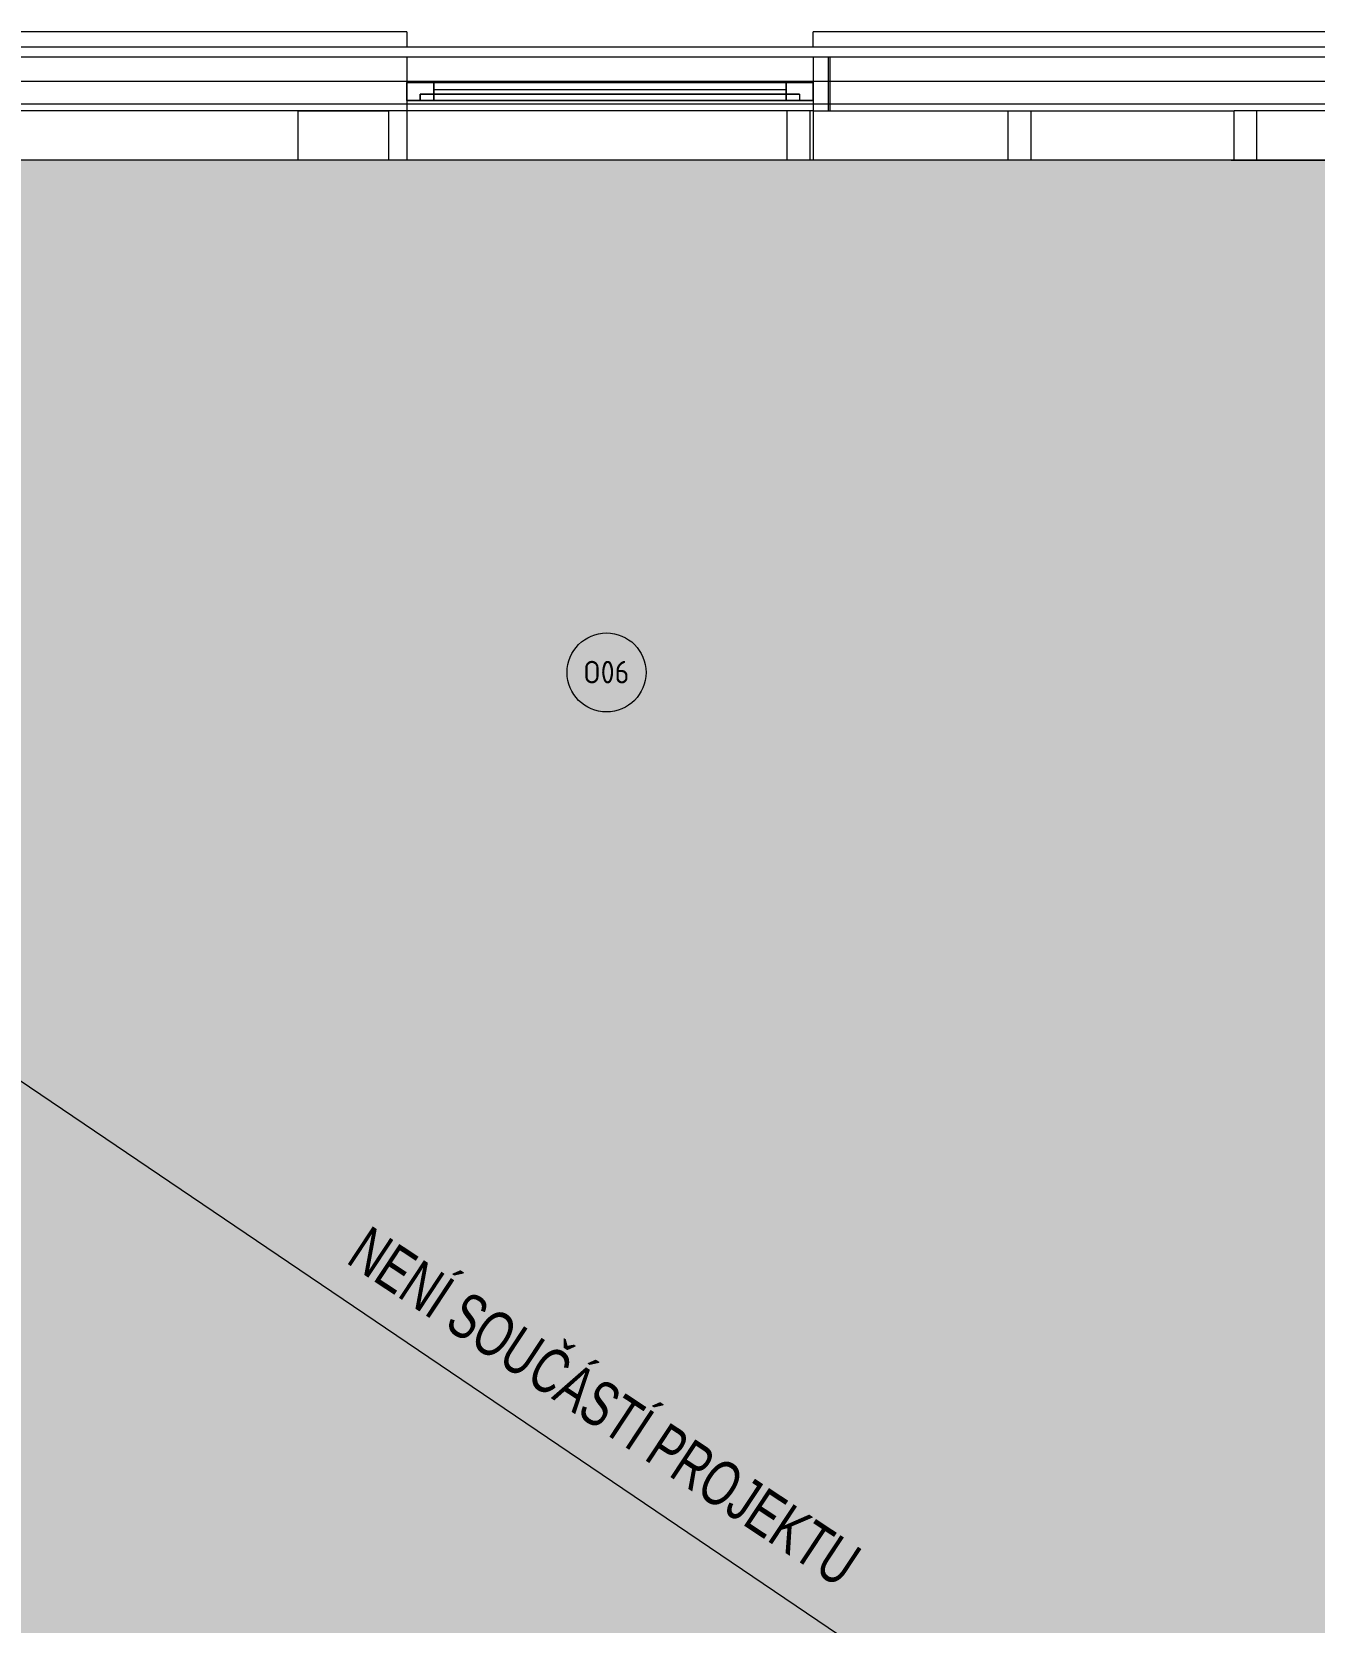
# Model space of a CAD drawing. Header units: millimetres. Extents: x -2665 to 226309, y -45352 to 20466.
# Drawn here: x 17442 to 23122, y 1864 to 8910 of the extents above; entities that cross this region are included whole.
import ezdxf

# ---------------------------------------------------------------- set-up
doc = ezdxf.new("R2010")
doc.units = ezdxf.units.MM
for name, color, linetype, lineweight in [('A-DETL-GENF', 92, 'Continuous', 13), ('A-DETL-THIN', 151, 'Continuous', 13), ('A-FLOR', 192, 'Continuous', 13), ('A-FLOR-HRAL-IDEN', 2, 'Continuous', 9), ('A-GLAZ-CURT', 52, 'Continuous', 13), ('A-GLAZ-CWMG', 51, 'Continuous', 13), ('A-ROOF', 132, 'Continuous', 13), ('A-ROOF-OTLN', 132, 'Continuous', 13), ('A-WALL', 113, 'Continuous', 13), ('G-ANNO-TEXT', 231, 'Continuous', 9), ('S-COLS', 52, 'Continuous', 13)]:
    doc.layers.add(name, color=color, linetype=linetype, lineweight=lineweight)
doc.styles.add('Arial_2', font='arial.ttf', dxfattribs={"width": 0.7, "height": 200})
doc.styles.add('ISOCPEUR', font='isocpeur.ttf', dxfattribs={"width": 0.9, "height": 100})

# ---------------------------------------------------------------- blocks, each defined once
blk = doc.blocks.new('DPS_panel_plný - DPS_panel_plný-1380643-STŘECHA NÁVRH A')
at = {"layer": 'A-GLAZ-CURT', "color": 10}
for p, q in [((-840, 28), (-780, 28)), ((-780, 28), (-840, 28)), ((-840, 0), (-840, 28)), ((-840, 28), (-840, 0)), ((-840, 0), (-780, 0)), ((-780, 0), (-840, 0)), ((-780, 28), (780, 28)), ((780, 28), (-780, 28)), ((-780, 0), (780, 0)), ((780, 0), (-780, 0)), ((780, 28), (840, 28)), ((840, 28), (780, 28)), ((780, 0), (840, 0)), ((840, 0), (780, 0)), ((840, 28), (840, 0)), ((840, 28), (840, 0))]:
    blk.add_line(p, q, dxfattribs=at)
blk = doc.blocks.new('Rectangular Mullion - Rectangular Mullion-Loc wall 49 Bottom 120mm 02-1380640-STŘECHA NÁVRH A')
at = {"layer": 'A-GLAZ-CWMG', "color": 254}
for p, q in [((19222.7, 8605.3), (19222.7, 8685.3)), ((19222.7, 8685.3), (20782.7, 8685.3)), ((19222.7, 8685.3), (20782.7, 8685.3)), ((20782.7, 8685.3), (20782.7, 8605.3)), ((20782.7, 8605.3), (19222.7, 8605.3)), ((19222.7, 8605.3), (20782.7, 8605.3))]:
    blk.add_line(p, q, dxfattribs=at)
at = {"layer": 'A-GLAZ-CWMG', "color": 10}
for p, q in [((19222.7, 8685.3), (19222.7, 8605.3)), ((20782.7, 8605.3), (20782.7, 8685.3))]:
    blk.add_line(p, q, dxfattribs=at)
blk = doc.blocks.new('Rectangular Mullion - Rectangular Mullion-Loc wall 49 Bottom 120mm 02-1380641-STŘECHA NÁVRH A')
at = {"layer": 'A-GLAZ-CWMG', "color": 10}
for p, q in [((19222.7, 8634.3), (19222.7, 8685.3)), ((19222.7, 8685.3), (19222.7, 8634.3)), ((20782.7, 8685.3), (19222.7, 8685.3)), ((20782.7, 8685.3), (19222.7, 8685.3)), ((20782.7, 8634.3), (20782.7, 8685.3)), ((20782.7, 8685.3), (20782.7, 8634.3)), ((19222.7, 8606.3), (19222.7, 8634.3)), ((19222.7, 8634.3), (19222.7, 8606.3)), ((19222.7, 8605.3), (19222.7, 8606.3)), ((19222.7, 8606.3), (19222.7, 8605.3)), ((19222.7, 8605.3), (20782.7, 8605.3)), ((20782.7, 8605.3), (19222.7, 8605.3)), ((20782.7, 8606.3), (20782.7, 8634.3)), ((20782.7, 8634.3), (20782.7, 8606.3)), ((20782.7, 8605.3), (20782.7, 8606.3)), ((20782.7, 8606.3), (20782.7, 8605.3))]:
    blk.add_line(p, q, dxfattribs=at)
blk = doc.blocks.new('Rectangular Mullion - Rectangular Mullion-Loc wall 49 Bottom 120mm 02-1380644-STŘECHA NÁVRH A')
at = {"layer": 'A-GLAZ-CWMG', "color": 10}
for p, q in [((-120, 1), (-120, 0)), ((0, -79), (0, 1)), ((-120, 0), (-120, -28)), ((-120, -28), (-120, -79))]:
    blk.add_line(p, q, dxfattribs=at)
at = {"layer": 'A-GLAZ-CWMG', "color": 254}
for p, q in [((0, 1), (-120, 1)), ((-120, -79), (0, -79))]:
    blk.add_line(p, q, dxfattribs=at)
blk = doc.blocks.new('Rectangular Mullion - Rectangular Mullion-Loc wall 49 Bottom 120mm 02-1380645-STŘECHA NÁVRH A')
at = {"layer": 'A-GLAZ-CWMG', "color": 254}
for p, q in [((0, 1), (-120, 1)), ((-120, 1), (-120, -79)), ((0, -79), (0, 1)), ((-120, -79), (0, -79))]:
    blk.add_line(p, q, dxfattribs=at)
blk = doc.blocks.new('ST_panel_sklo - ST_panel_sklo-1381602-STŘECHA NÁVRH A')
at = {"layer": 'A-GLAZ-CURT', "color": 10}
for p, q in [((-840, 28), (-780, 28)), ((-780, 28), (-840, 28)), ((-840, 0), (-840, 28)), ((-840, 28), (-840, 0)), ((-840, 0), (-780, 0)), ((-780, 0), (-840, 0)), ((-780, 28), (780, 28)), ((780, 28), (-780, 28)), ((-780, 0), (780, 0)), ((780, 0), (-780, 0)), ((780, 28), (840, 28)), ((840, 28), (780, 28)), ((780, 0), (840, 0)), ((840, 0), (780, 0)), ((840, 28), (840, 0)), ((840, 28), (840, 0))]:
    blk.add_line(p, q, dxfattribs=at)
blk = doc.blocks.new('Rectangular Mullion - Rectangular Mullion-Loc wall 49 Bottom 120mm-1380642-STŘECHA NÁVRH A')
at = {"layer": 'A-GLAZ-CWMG', "color": 10}
for p, q in [((19222.7, 8655.3), (19222.7, 8685.3)), ((19222.7, 8685.3), (19222.7, 8655.3)), ((19222.7, 8685.3), (20782.7, 8685.3)), ((19222.7, 8685.3), (20782.7, 8685.3)), ((20782.7, 8655.3), (20782.7, 8685.3)), ((20782.7, 8685.3), (20782.7, 8655.3)), ((19222.7, 8634.3), (19222.7, 8655.3)), ((19222.7, 8655.3), (19222.7, 8634.3)), ((19222.7, 8655.3), (20782.7, 8655.3)), ((19222.7, 8655.3), (20782.7, 8655.3)), ((19222.7, 8655.3), (20782.7, 8655.3)), ((19222.7, 8655.3), (20782.7, 8655.3)), ((19222.7, 8606.3), (19222.7, 8634.3)), ((19222.7, 8634.3), (19222.7, 8606.3)), ((19222.7, 8605.3), (19222.7, 8606.3)), ((19222.7, 8606.3), (19222.7, 8605.3)), ((20782.7, 8605.3), (19222.7, 8605.3)), ((19222.7, 8605.3), (20782.7, 8605.3)), ((20782.7, 8634.3), (20782.7, 8655.3)), ((20782.7, 8655.3), (20782.7, 8634.3)), ((20782.7, 8606.3), (20782.7, 8634.3)), ((20782.7, 8634.3), (20782.7, 8606.3)), ((20782.7, 8605.3), (20782.7, 8606.3)), ((20782.7, 8606.3), (20782.7, 8605.3))]:
    blk.add_line(p, q, dxfattribs=at)
blk = doc.blocks.new('ST_panel_sklo - ST_panel_sklo-1381603-STŘECHA NÁVRH A')
at = {"layer": 'A-GLAZ-CURT', "color": 254}
for p, q in [((-840, 28), (840, 28)), ((-840, 0), (-840, 28)), ((840, 0), (-840, 0)), ((840, 28), (840, 0))]:
    blk.add_line(p, q, dxfattribs=at)
at = {"layer": 'A-GLAZ-CURT', "color": 10}
for p, q in [((840, 28), (-840, 28)), ((-840, 28), (-840, 0)), ((-840, 0), (840, 0)), ((840, 28), (840, 0))]:
    blk.add_line(p, q, dxfattribs=at)
blk = doc.blocks.new('Rectangular Mullion - Rectangular Mullion-Loc wall 49 Bottom 120mm 02-1380650-STŘECHA NÁVRH A')
at = {"layer": 'A-GLAZ-CWMG', "color": 254}
for p, q in [((-120, 1), (0, 1)), ((-120, -79), (-120, 1)), ((0, 1), (0, -79)), ((0, -79), (-120, -79))]:
    blk.add_line(p, q, dxfattribs=at)
blk = doc.blocks.new('Rectangular Mullion - Rectangular Mullion-Loc wall 49 Bottom 120mm-V49-STŘECHA NÁVRH A')
at = {"layer": 'A-GLAZ-CWMG', "color": 10}
for p, q in [((19222.7, 8655.3), (19222.7, 8685.3)), ((19222.7, 8685.3), (19222.7, 8655.3)), ((19222.7, 8685.3), (20782.7, 8685.3)), ((20782.7, 8655.3), (20782.7, 8685.3)), ((20782.7, 8685.3), (20782.7, 8655.3)), ((19222.7, 8634.3), (19222.7, 8655.3)), ((19222.7, 8655.3), (19222.7, 8634.3)), ((19222.7, 8655.3), (20782.7, 8655.3)), ((19222.7, 8655.3), (20782.7, 8655.3)), ((19222.7, 8655.3), (20782.7, 8655.3)), ((19222.7, 8606.3), (19222.7, 8634.3)), ((19222.7, 8634.3), (19222.7, 8606.3)), ((19222.7, 8605.3), (19222.7, 8606.3)), ((19222.7, 8606.3), (19222.7, 8605.3)), ((20782.7, 8605.3), (19222.7, 8605.3)), ((20782.7, 8634.3), (20782.7, 8655.3)), ((20782.7, 8655.3), (20782.7, 8634.3)), ((20782.7, 8606.3), (20782.7, 8634.3)), ((20782.7, 8634.3), (20782.7, 8606.3)), ((20782.7, 8605.3), (20782.7, 8606.3)), ((20782.7, 8606.3), (20782.7, 8605.3))]:
    blk.add_line(p, q, dxfattribs=at)
at = {"layer": 'A-GLAZ-CWMG', "color": 254}
for p, q in [((19222.7, 8685.3), (20782.7, 8685.3)), ((19222.7, 8655.3), (20782.7, 8655.3)), ((19222.7, 8605.3), (20782.7, 8605.3))]:
    blk.add_line(p, q, dxfattribs=at)
blk = doc.blocks.new('ST_panel_sklo - ST_panel_sklo-1381604-STŘECHA NÁVRH A')
at = {"layer": 'A-GLAZ-CURT', "color": 10}
for p, q in [((-840, 28), (-780, 28)), ((-780, 28), (-840, 28)), ((-840, 0), (-840, 28)), ((-840, 28), (-840, 0)), ((-840, 0), (-780, 0)), ((-780, 0), (-840, 0)), ((-780, 28), (780, 28)), ((780, 28), (-780, 28)), ((-780, 0), (780, 0)), ((780, 0), (-780, 0)), ((780, 28), (840, 28)), ((840, 28), (780, 28)), ((780, 0), (840, 0)), ((840, 0), (780, 0)), ((840, 28), (840, 0)), ((840, 28), (840, 0))]:
    blk.add_line(p, q, dxfattribs=at)
blk = doc.blocks.new('Rectangular Mullion - Rectangular Mullion-Loc wall 49 Bottom 120mm 02-1380654-STŘECHA NÁVRH A')
at = {"layer": 'A-GLAZ-CWMG', "color": 10}
for p, q in [((-120, 0), (-120, 1)), ((0, 1), (0, -79)), ((-120, -28), (-120, 0)), ((-120, -79), (-120, -28))]:
    blk.add_line(p, q, dxfattribs=at)
at = {"layer": 'A-GLAZ-CWMG', "color": 254}
for p, q in [((-120, 1), (0, 1)), ((0, -79), (-120, -79))]:
    blk.add_line(p, q, dxfattribs=at)
blk = doc.blocks.new('Rectangular Mullion - Rectangular Mullion-Loc wall 49 Bottom 120mm-V50-STŘECHA NÁVRH A')
at = {"layer": 'A-GLAZ-CWMG', "color": 10}
for p, q in [((19222.7, 8655.3), (19222.7, 8685.3)), ((19222.7, 8685.3), (19222.7, 8655.3)), ((19222.7, 8685.3), (20782.7, 8685.3)), ((19222.7, 8685.3), (20782.7, 8685.3)), ((20782.7, 8655.3), (20782.7, 8685.3)), ((20782.7, 8685.3), (20782.7, 8655.3)), ((19222.7, 8634.3), (19222.7, 8655.3)), ((19222.7, 8655.3), (19222.7, 8634.3)), ((19222.7, 8655.3), (20782.7, 8655.3)), ((19222.7, 8655.3), (20782.7, 8655.3)), ((19222.7, 8655.3), (20782.7, 8655.3)), ((19222.7, 8655.3), (20782.7, 8655.3)), ((19222.7, 8606.3), (19222.7, 8634.3)), ((19222.7, 8634.3), (19222.7, 8606.3)), ((19222.7, 8605.3), (19222.7, 8606.3)), ((19222.7, 8606.3), (19222.7, 8605.3)), ((20782.7, 8605.3), (19222.7, 8605.3)), ((19222.7, 8605.3), (20782.7, 8605.3)), ((20782.7, 8634.3), (20782.7, 8655.3)), ((20782.7, 8655.3), (20782.7, 8634.3)), ((20782.7, 8606.3), (20782.7, 8634.3)), ((20782.7, 8634.3), (20782.7, 8606.3)), ((20782.7, 8605.3), (20782.7, 8606.3)), ((20782.7, 8606.3), (20782.7, 8605.3))]:
    blk.add_line(p, q, dxfattribs=at)
blk = doc.blocks.new('DPS_panel_plný - DPS_panel_plný-1380655-STŘECHA NÁVRH A')
at = {"layer": 'A-GLAZ-CURT', "color": 10}
for p, q in [((-840, 28), (-780, 28)), ((-780, 28), (-840, 28)), ((-840, 0), (-840, 28)), ((-840, 28), (-840, 0)), ((-840, 0), (-780, 0)), ((-780, 0), (-840, 0)), ((-780, 28), (780, 28)), ((780, 28), (-780, 28)), ((-780, 0), (780, 0)), ((780, 0), (-780, 0)), ((780, 28), (840, 28)), ((840, 28), (780, 28)), ((780, 0), (840, 0)), ((840, 0), (780, 0)), ((840, 28), (840, 0)), ((840, 28), (840, 0))]:
    blk.add_line(p, q, dxfattribs=at)
blk = doc.blocks.new('Rectangular Mullion - Rectangular Mullion-Loc wall 49 Bottom 120mm-V51-STŘECHA NÁVRH A')
at = {"layer": 'A-GLAZ-CWMG', "color": 10}
for p, q in [((19222.7, 8655.3), (19222.7, 8685.3)), ((19222.7, 8685.3), (19222.7, 8655.3)), ((19222.7, 8685.3), (20782.7, 8685.3)), ((19222.7, 8685.3), (20782.7, 8685.3)), ((20782.7, 8655.3), (20782.7, 8685.3)), ((20782.7, 8685.3), (20782.7, 8655.3)), ((19222.7, 8634.3), (19222.7, 8655.3)), ((19222.7, 8655.3), (19222.7, 8634.3)), ((19222.7, 8655.3), (20782.7, 8655.3)), ((19222.7, 8655.3), (20782.7, 8655.3)), ((19222.7, 8655.3), (20782.7, 8655.3)), ((19222.7, 8655.3), (20782.7, 8655.3)), ((19222.7, 8606.3), (19222.7, 8634.3)), ((19222.7, 8634.3), (19222.7, 8606.3)), ((19222.7, 8605.3), (19222.7, 8606.3)), ((19222.7, 8606.3), (19222.7, 8605.3)), ((20782.7, 8605.3), (19222.7, 8605.3)), ((19222.7, 8605.3), (20782.7, 8605.3)), ((20782.7, 8634.3), (20782.7, 8655.3)), ((20782.7, 8655.3), (20782.7, 8634.3)), ((20782.7, 8606.3), (20782.7, 8634.3)), ((20782.7, 8634.3), (20782.7, 8606.3)), ((20782.7, 8605.3), (20782.7, 8606.3)), ((20782.7, 8606.3), (20782.7, 8605.3))]:
    blk.add_line(p, q, dxfattribs=at)
blk = doc.blocks.new('ST_panel_sklo - ST_panel_sklo-1381605-STŘECHA NÁVRH A')
at = {"layer": 'A-GLAZ-CURT', "color": 10}
for p, q in [((-840, 28), (-780, 28)), ((-780, 28), (-840, 28)), ((-840, 0), (-840, 28)), ((-840, 28), (-840, 0)), ((-840, 0), (-780, 0)), ((-780, 0), (-840, 0)), ((-780, 28), (780, 28)), ((780, 28), (-780, 28)), ((-780, 0), (780, 0)), ((780, 0), (-780, 0)), ((780, 28), (840, 28)), ((840, 28), (780, 28)), ((780, 0), (840, 0)), ((840, 0), (780, 0)), ((840, 28), (840, 0)), ((840, 28), (840, 0))]:
    blk.add_line(p, q, dxfattribs=at)
blk = doc.blocks.new('Rectangular Mullion - Rectangular Mullion-Loc wall 49 Bottom 120mm-V52-STŘECHA NÁVRH A')
at = {"layer": 'A-GLAZ-CWMG', "color": 10}
for p, q in [((19222.7, 8655.3), (19222.7, 8685.3)), ((19222.7, 8685.3), (19222.7, 8655.3)), ((19222.7, 8685.3), (20782.7, 8685.3)), ((19222.7, 8685.3), (20782.7, 8685.3)), ((20782.7, 8655.3), (20782.7, 8685.3)), ((20782.7, 8685.3), (20782.7, 8655.3)), ((19222.7, 8634.3), (19222.7, 8655.3)), ((19222.7, 8655.3), (19222.7, 8634.3)), ((19222.7, 8655.3), (20782.7, 8655.3)), ((19222.7, 8655.3), (20782.7, 8655.3)), ((19222.7, 8655.3), (20782.7, 8655.3)), ((19222.7, 8655.3), (20782.7, 8655.3)), ((19222.7, 8606.3), (19222.7, 8634.3)), ((19222.7, 8634.3), (19222.7, 8606.3)), ((19222.7, 8605.3), (19222.7, 8606.3)), ((19222.7, 8606.3), (19222.7, 8605.3)), ((20782.7, 8605.3), (19222.7, 8605.3)), ((19222.7, 8605.3), (20782.7, 8605.3)), ((20782.7, 8634.3), (20782.7, 8655.3)), ((20782.7, 8655.3), (20782.7, 8634.3)), ((20782.7, 8606.3), (20782.7, 8634.3)), ((20782.7, 8634.3), (20782.7, 8606.3)), ((20782.7, 8605.3), (20782.7, 8606.3)), ((20782.7, 8606.3), (20782.7, 8605.3))]:
    blk.add_line(p, q, dxfattribs=at)
blk = doc.blocks.new('Popiska zábradlí - Popiska okna_Bublina-1464769-STŘECHA NÁVRH A')
at = {"layer": 'A-FLOR-HRAL-IDEN'}
blk.add_circle((0, 0), 3.5, dxfattribs=at)

msp = doc.modelspace()

# ---------------------------------------------------------------- hatches: boundary and pattern name
at = {"layer": 'A-DETL-GENF'}
msp.add_hatch(color=9, dxfattribs=at).paths.add_polyline_path([(29038.4, -3696.1), (29038.4, 8341.9), (10937, 8341.9), (10937, -3696.1), (28926.5, -3696.1)])

# ---------------------------------------------------------------- linework, layer by layer
at = {"layer": 'A-DETL-THIN'}
for p, q in [((10837, 8700.3), (29298.4, -3796.1)), ((29038.4, 8341.9), (10937, 8341.9))]:
    msp.add_line(p, q, dxfattribs=at)
at = {"layer": 'A-FLOR', "color": 254}
msp.add_line((20902.7, 8560.3), (16712.5, 8560.3), dxfattribs=at)
at = {"layer": 'A-FLOR', "color": 10}
msp.add_line((22754.9, 8341.9), (22644.1, 8341.9), dxfattribs=at)
at = {"layer": 'A-ROOF', "color": 254}
msp.add_line((10479, 8799.9), (29496.4, 8799.9), dxfattribs=at)
at = {"layer": 'A-ROOF-OTLN'}
msp.add_line((29538.4, 8841.8), (10819.4, 8841.8), dxfattribs=at)
at = {"layer": 'A-WALL', "color": 254}
for p, q in [((19102.7, 8910.3), (10412, 8910.3)), ((19102.7, 8910.3), (19102.7, 8841.6)), ((23993.4, 8910.3), (20902.7, 8910.3)), ((20902.7, 8841.6), (20902.7, 8910.3)), ((19102.7, 8799.9), (19102.7, 8341.9)), ((20902.7, 8799.9), (20902.7, 8341.9)), ((20971, 8560.3), (20971, 8799.9)), ((20976.4, 8799.9), (20976.4, 8560.3)), ((10632, 8691.9), (29288.4, 8691.9)), ((15462.5, 8591.9), (29288.4, 8591.9)), ((20788.2, 8341.9), (20788.2, 8560.3)), ((20888.2, 8560.3), (20888.2, 8341.9)), ((21767.1, 8341.9), (21767.1, 8560.3)), ((21867.1, 8560.3), (21867.1, 8341.9)), ((22767.1, 8341.9), (22767.1, 8560.3)), ((22867.1, 8560.3), (22767.1, 8560.3)), ((29223.4, 8560.3), (22867.1, 8560.3)), ((22867.1, 8560.3), (22867.1, 8341.9))]:
    msp.add_line(p, q, dxfattribs=at)
at = {"layer": 'A-WALL', "color": 10}
for p, q in [((20902.7, 8560.3), (22767.1, 8560.3)), ((22644.1, 8341.9), (10982, 8341.9)), ((22754.9, 8341.9), (29038.4, 8341.9))]:
    msp.add_line(p, q, dxfattribs=at)
at = {"layer": 'S-COLS', "color": 254}
for p, q in [((18621.3, 8341.9), (18621.3, 8560.3)), ((18621.3, 8560.3), (19021.3, 8560.3)), ((18621.3, 8341.9), (18621.3, 8560.3)), ((19021.3, 8560.3), (19021.3, 8544)), ((19021.3, 8560.3), (19021.3, 8544)), ((19021.3, 8543.6), (19021.3, 8341.9)), ((19021.3, 8543.6), (19021.3, 8341.9))]:
    msp.add_line(p, q, dxfattribs=at)
at = {"layer": 'S-COLS', "color": 10}
msp.add_line((18621.3, 8560.3), (19021.3, 8560.3), dxfattribs=at)

# ---------------------------------------------------------------- block references
at = {"layer": 'A-FLOR-HRAL-IDEN', "xscale": 49.99999999999998, "yscale": 49.99999999999998, "zscale": 49.99999999999998}
msp.add_blockref('Popiska zábradlí - Popiska okna_Bublina-1464769-STŘECHA NÁVRH A', (19987.7, 6071.9), dxfattribs=at)
at = {"layer": 'A-GLAZ-CURT', "color": 10}
for name in ['DPS_panel_plný - DPS_panel_plný-1380643-STŘECHA NÁVRH A', 'ST_panel_sklo - ST_panel_sklo-1381602-STŘECHA NÁVRH A', 'ST_panel_sklo - ST_panel_sklo-1381604-STŘECHA NÁVRH A', 'DPS_panel_plný - DPS_panel_plný-1380655-STŘECHA NÁVRH A', 'ST_panel_sklo - ST_panel_sklo-1381605-STŘECHA NÁVRH A']:
    msp.add_blockref(name, (20002.7, 8606.3), dxfattribs=at)
at = {"layer": 'A-GLAZ-CURT', "color": 254}
msp.add_blockref('ST_panel_sklo - ST_panel_sklo-1381603-STŘECHA NÁVRH A', (20002.7, 8606.3), dxfattribs=at)
at = {"layer": 'A-GLAZ-CWMG', "color": 254, "rotation": 180}
for name in ['Rectangular Mullion - Rectangular Mullion-Loc wall 49 Bottom 120mm 02-1380645-STŘECHA NÁVRH A', 'Rectangular Mullion - Rectangular Mullion-Loc wall 49 Bottom 120mm 02-1380654-STŘECHA NÁVRH A']:
    msp.add_blockref(name, (19102.7, 8606.3), dxfattribs=at)
at = {"layer": 'A-GLAZ-CWMG', "color": 254}
for name in ['Rectangular Mullion - Rectangular Mullion-Loc wall 49 Bottom 120mm 02-1380640-STŘECHA NÁVRH A', 'Rectangular Mullion - Rectangular Mullion-Loc wall 49 Bottom 120mm-V49-STŘECHA NÁVRH A']:
    msp.add_blockref(name, (0, 0), dxfattribs=at)
at = {"layer": 'A-GLAZ-CWMG', "color": 10}
for name in ['Rectangular Mullion - Rectangular Mullion-Loc wall 49 Bottom 120mm 02-1380641-STŘECHA NÁVRH A', 'Rectangular Mullion - Rectangular Mullion-Loc wall 49 Bottom 120mm-1380642-STŘECHA NÁVRH A', 'Rectangular Mullion - Rectangular Mullion-Loc wall 49 Bottom 120mm-V50-STŘECHA NÁVRH A', 'Rectangular Mullion - Rectangular Mullion-Loc wall 49 Bottom 120mm-V51-STŘECHA NÁVRH A', 'Rectangular Mullion - Rectangular Mullion-Loc wall 49 Bottom 120mm-V52-STŘECHA NÁVRH A']:
    msp.add_blockref(name, (0, 0), dxfattribs=at)
at = {"layer": 'A-GLAZ-CWMG', "color": 254, "extrusion": (0, 0, -1), "rotation": 180}
for name in ['Rectangular Mullion - Rectangular Mullion-Loc wall 49 Bottom 120mm 02-1380644-STŘECHA NÁVRH A', 'Rectangular Mullion - Rectangular Mullion-Loc wall 49 Bottom 120mm 02-1380650-STŘECHA NÁVRH A']:
    msp.add_blockref(name, (-20902.7, 8606.3), dxfattribs=at)

# ---------------------------------------------------------------- texts
at = {"layer": 'A-FLOR-HRAL-IDEN', "insert": (19884.3, 6123.4), "char_height": 100, "width": 248.924, "attachment_point": 1, "style": 'ISOCPEUR'}
msp.add_mtext('O06', dxfattribs=at)
at = {"layer": 'G-ANNO-TEXT', "color": 7, "lineweight": 25, "char_height": 200, "attachment_point": 1, "rotation": 326.56276, "style": 'Arial_2'}
for s, insert, width in [('NENÍ SOU', (18938.5, 3626.7), 1153.227), ('ČÁSTÍ PROJEKTU', (19732.6, 3102.3), 2045.506)]:
    msp.add_mtext(s, dxfattribs=dict(at, insert=insert, width=width))

doc.saveas('drawing.dxf')
